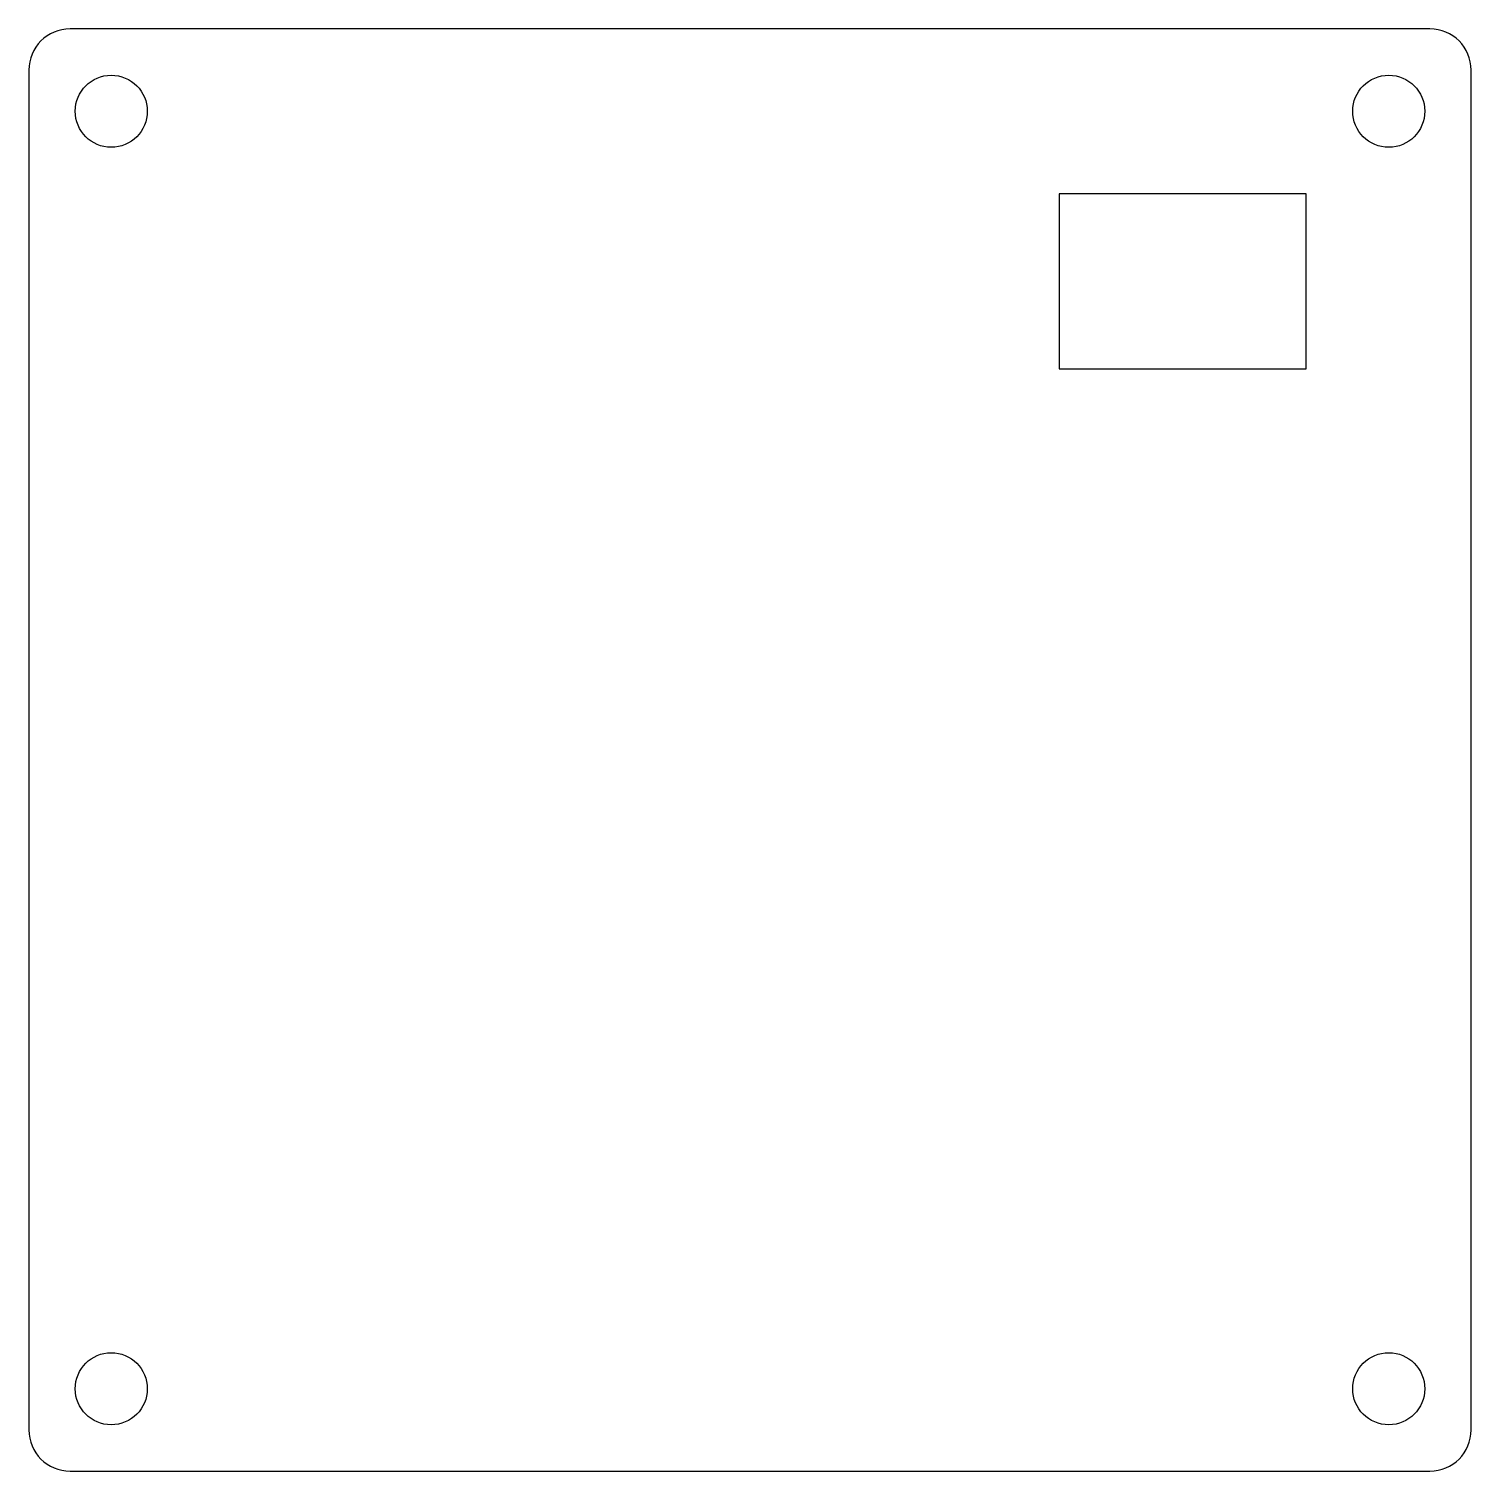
# Model space of a CAD drawing. Header units: millimetres. Extents: x 0 to 70, y -70 to 0.
import ezdxf

# ---------------------------------------------------------------- set-up
doc = ezdxf.new("R2010")
doc.units = ezdxf.units.MM
doc.layers.add('Extrude', color=7, linetype='CONTINUOUS')

msp = doc.modelspace()

# ---------------------------------------------------------------- linework, layer by layer
at = {"layer": 'Extrude'}
for p, q in [((2, 0, -1.4), (2, 0, 1.6)), ((68, 0, -1.4), (2, 0, -1.4)), ((68, 0, 1.6), (2, 0, 1.6)), ((2, 0, -1.4), (2, 0, 1.6)), ((68, 0, -1.4), (2, 0, -1.4)), ((68, 0, 1.6), (2, 0, 1.6)), ((68, 0, -1.4), (68, 0, 1.6)), ((68, 0, -1.4), (68, 0, 1.6)), ((0, -2, -1.4), (0, -2, 1.6)), ((0, -2, -1.4), (0, -68, -1.4)), ((0, -2, 1.6), (0, -68, 1.6)), ((0, -2, -1.4), (0, -2, 1.6)), ((0, -2, -1.4), (0, -68, -1.4)), ((0, -2, 1.6), (0, -68, 1.6)), ((70, -2, -1.4), (70, -2, 1.6)), ((70, -68, -1.4), (70, -2, -1.4)), ((70, -68, 1.6), (70, -2, 1.6)), ((70, -2, -1.4), (70, -2, 1.6)), ((70, -68, -1.4), (70, -2, -1.4)), ((70, -68, 1.6), (70, -2, 1.6)), ((5.75, -4, -1.4), (5.75, -4, 1.6)), ((5.75, -4, -1.4), (5.75, -4, 1.6)), ((67.75, -4, -1.4), (67.75, -4, 1.6)), ((67.75, -4, -1.4), (67.75, -4, 1.6)), ((50, -8, -1.4), (50, -8, 1.6)), ((62, -8, -1.4), (50, -8, -1.4)), ((62, -8, 1.6), (50, -8, 1.6)), ((50, -8, -1.4), (50, -8, 1.6)), ((50, -8, -1.4), (50, -16.5, -1.4)), ((50, -8, 1.6), (50, -16.5, 1.6)), ((62, -8, -1.4), (50, -8, -1.4)), ((50, -8, -1.4), (50, -16.5, -1.4)), ((62, -8, 1.6), (50, -8, 1.6)), ((50, -8, 1.6), (50, -16.5, 1.6)), ((62, -8, -1.4), (62, -8, 1.6)), ((62, -8, -1.4), (62, -8, 1.6)), ((62, -16.5, -1.4), (62, -8, -1.4)), ((62, -16.5, 1.6), (62, -8, 1.6)), ((62, -16.5, -1.4), (62, -8, -1.4)), ((62, -16.5, 1.6), (62, -8, 1.6)), ((50, -16.5, -1.4), (50, -16.5, 1.6)), ((50, -16.5, -1.4), (50, -16.5, 1.6)), ((50, -16.5, -1.4), (62, -16.5, -1.4)), ((50, -16.5, 1.6), (62, -16.5, 1.6)), ((50, -16.5, -1.4), (62, -16.5, -1.4)), ((50, -16.5, 1.6), (62, -16.5, 1.6)), ((62, -16.5, -1.4), (62, -16.5, 1.6)), ((62, -16.5, -1.4), (62, -16.5, 1.6)), ((5.75, -66, -1.4), (5.75, -66, 1.6)), ((5.75, -66, -1.4), (5.75, -66, 1.6)), ((67.75, -66, -1.4), (67.75, -66, 1.6)), ((67.75, -66, -1.4), (67.75, -66, 1.6)), ((0, -68, -1.4), (0, -68, 1.6)), ((0, -68, -1.4), (0, -68, 1.6)), ((70, -68, -1.4), (70, -68, 1.6)), ((70, -68, -1.4), (70, -68, 1.6)), ((2, -70, -1.4), (2, -70, 1.6)), ((2, -70, -1.4), (2, -70, 1.6)), ((2, -70, -1.4), (68, -70, -1.4)), ((2, -70, 1.6), (68, -70, 1.6)), ((2, -70, -1.4), (68, -70, -1.4)), ((2, -70, 1.6), (68, -70, 1.6)), ((68, -70, -1.4), (68, -70, 1.6)), ((68, -70, -1.4), (68, -70, 1.6))]:
    msp.add_line(p, q, dxfattribs=at)
for centre in [(4, -4), (4, -4), (4, -4), (4, -4), (66, -4), (66, -4), (66, -4), (66, -4), (4, -66), (4, -66), (4, -66), (4, -66), (66, -66), (66, -66), (66, -66), (66, -66)]:
    msp.add_circle(centre, 1.75, dxfattribs=at)
for centre, start, end in [((2, -2, -1.4), 90, 180), ((2, -2, 1.6), 90, 180), ((2, -2, -1.4), 90, 180), ((2, -2, 1.6), 90, 180), ((68, -2, -1.4), 0, 90), ((68, -2, 1.6), 0, 90), ((68, -2, -1.4), 0, 90), ((68, -2, 1.6), 0, 90), ((2, -68, -1.4), 180, -90), ((2, -68, 1.6), 180, -90), ((2, -68, -1.4), 180, -90), ((2, -68, 1.6), 180, -90), ((68, -68, -1.4), -90, 0), ((68, -68, 1.6), -90, 0), ((68, -68, -1.4), -90, 0), ((68, -68, 1.6), -90, 0)]:
    msp.add_arc(centre, 2, start, end, dxfattribs=at)

doc.saveas('drawing.dxf')
